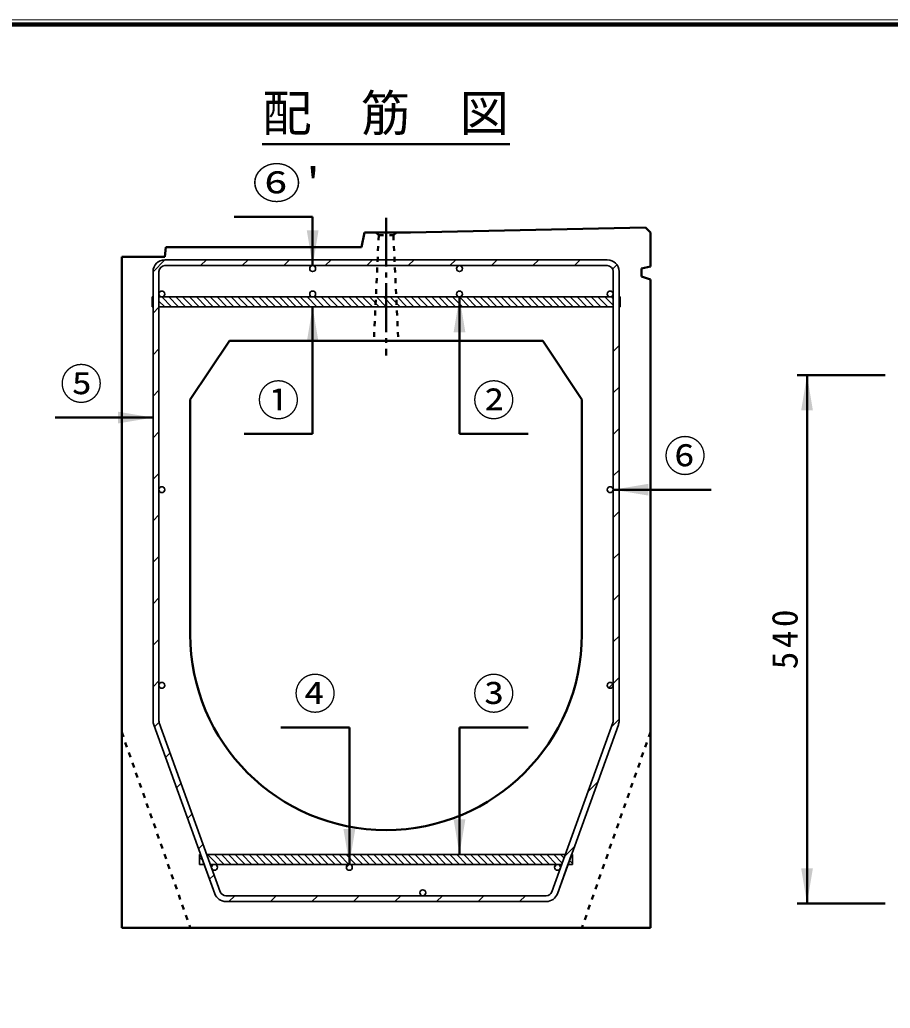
# Model space of a CAD drawing. Units: millimetres, scale not verified. Extents: x 100 to 4105, y 100 to 2870.
# Drawn here: x 1026 to 1915, y 1860 to 2870 of the extents above; entities that cross this region are included whole.
import ezdxf
from ezdxf.enums import TextEntityAlignment as Align

# ---------------------------------------------------------------- set-up
doc = ezdxf.new("R2010")
doc.units = ezdxf.units.MM
doc.header["$LTSCALE"] = 5
doc.linetypes.add('USER1', pattern=[2.2, 1, -1.2])
doc.linetypes.add('USER2', pattern=[13.4, 10, -1.2, 1, -1.2])
doc.layers.add('V-nasSTD', color=7, linetype='Continuous', lineweight=35)
doc.styles.add('ＭＳ ゴシック', font='')
doc.styles.get('ＭＳ ゴシック').set_extended_font_data('MS Gothic')

msp = doc.modelspace()

# ---------------------------------------------------------------- hatches: boundary and pattern name
at = {"layer": 'V-nasSTD'}
for points in [[(1319.172, 2654.644), (1325.172, 2618.644), (1331.172, 2654.644)], [(1319.172, 2540.644), (1325.172, 2576.644), (1331.172, 2540.644)], [(1481.172, 2550.644), (1475.172, 2586.644), (1469.172, 2550.644)], [(1836.172, 2470.691), (1830.172, 2506.691), (1824.172, 2470.691)], [(1126.172, 2457.346), (1162.172, 2463.346), (1126.172, 2469.346)], [(1668.172, 2383.644), (1632.172, 2389.644), (1668.172, 2395.644)], [(1481.172, 2052.644), (1475.172, 2016.644), (1469.172, 2052.644)], [(1356.672, 2042.644), (1362.672, 2006.644), (1368.672, 2042.644)], [(1824.172, 2002.691), (1830.172, 1966.691), (1836.172, 2002.691)]]:
    msp.add_hatch(color=256, dxfattribs=at).paths.add_polyline_path(points)

# ---------------------------------------------------------------- linework, layer by layer
at = {"layer": 'V-nasSTD', "lineweight": 100}
msp.add_line((4100, 2865), (105, 2865), dxfattribs=at)
at = {"layer": 'V-nasSTD', "lineweight": 50}
for p, q in [((1273.769, 2742.691), (1526.575, 2742.691)), ((1325.172, 2668.644), (1245.172, 2668.644)), ((1325.172, 2668.644), (1325.172, 2618.644)), ((1425.172, 2652.691), (1665.172, 2657.691)), ((1665.172, 2657.691), (1670.172, 2652.691)), ((1378.172, 2652.691), (1375.172, 2637.691)), ((1378.172, 2652.691), (1425.172, 2652.691)), ((1670.172, 2652.691), (1670.172, 2617.706)), ((1175.172, 2637.691), (1174.172, 2627.691)), ((1375.172, 2637.691), (1175.172, 2637.691)), ((1130.172, 1941.691), (1130.172, 2627.691)), ((1130.172, 2627.691), (1174.172, 2627.691)), ((1661.172, 2615.691), (1670.172, 2617.706)), ((1661.172, 2607.691), (1661.172, 2615.691)), ((1661.172, 2607.691), (1670.172, 2604.333)), ((1670.172, 1941.691), (1670.172, 2604.333)), ((1325.172, 2446.644), (1325.172, 2576.644)), ((1475.172, 2446.644), (1475.172, 2586.644)), ((1240.172, 2541.691), (1200.172, 2481.691)), ((1240.172, 2541.691), (1560.172, 2541.691)), ((1560.172, 2541.691), (1600.172, 2481.691)), ((1910.172, 2506.691), (1820.172, 2506.691)), ((1830.172, 1966.691), (1830.172, 2506.691)), ((1200.172, 2481.691), (1200.172, 2241.691)), ((1600.172, 2481.691), (1600.172, 2241.691)), ((1062.172, 2463.346), (1162.172, 2463.346)), ((1325.172, 2446.644), (1255.172, 2446.644)), ((1475.172, 2446.644), (1545.172, 2446.644)), ((1732.172, 2389.644), (1632.172, 2389.644)), ((1292.672, 2146.644), (1362.672, 2146.644)), ((1362.672, 2146.644), (1362.672, 2006.644)), ((1475.172, 2146.644), (1475.172, 2016.644)), ((1545.172, 2146.644), (1475.172, 2146.644)), ((1910.172, 1966.691), (1820.172, 1966.691)), ((1130.172, 1941.691), (1670.172, 1941.691))]:
    msp.add_line(p, q, dxfattribs=at)
at = {"layer": 'V-nasSTD', "linetype": 'USER2', "lineweight": 50}
msp.add_line((1400.172, 2667.691), (1400.172, 2526.691), dxfattribs=at)
at = {"layer": 'V-nasSTD', "linetype": 'USER1', "lineweight": 50}
for p, q in [((1392.672, 2649.691), (1387.672, 2541.691)), ((1392.672, 2649.691), (1389.672, 2652.691)), ((1389.672, 2652.691), (1410.672, 2652.691)), ((1392.672, 2649.691), (1407.672, 2649.691)), ((1407.672, 2649.691), (1410.672, 2652.691)), ((1407.672, 2649.691), (1412.672, 2541.691)), ((1130.172, 2141.691), (1200.172, 1941.691)), ((1670.172, 2141.691), (1600.172, 1941.691))]:
    msp.add_line(p, q, dxfattribs=at)
at = {"layer": 'V-nasSTD'}
for p, q in [((1174.326, 2624.644), (1162.172, 2612.49)), ((1174.172, 2624.644), (1626.172, 2624.644)), ((1626.172, 2618.644), (1174.172, 2618.644)), ((1174.172, 2618.644), (1626.172, 2618.644)), ((1216.752, 2624.644), (1210.752, 2618.644)), ((1259.179, 2624.644), (1253.179, 2618.644)), ((1301.605, 2624.644), (1295.605, 2618.644)), ((1344.032, 2624.644), (1338.032, 2618.644)), ((1386.458, 2624.644), (1380.458, 2618.644)), ((1428.885, 2624.644), (1422.885, 2618.644)), ((1471.311, 2624.644), (1465.311, 2618.644)), ((1513.737, 2624.644), (1507.737, 2618.644)), ((1556.164, 2624.644), (1550.164, 2618.644)), ((1598.59, 2624.644), (1592.59, 2618.644)), ((1635.959, 2619.587), (1631.591, 2615.219)), ((1162.172, 2612.644), (1162.172, 2153.219)), ((1168.172, 2612.644), (1168.172, 2153.219)), ((1168.172, 2153.219), (1168.172, 2612.644)), ((1632.172, 2153.219), (1632.172, 2612.644)), ((1632.172, 2612.644), (1632.172, 2153.219)), ((1638.172, 2153.219), (1638.172, 2612.644)), ((1638.172, 2576.644), (1638.172, 2612.644)), ((1638.172, 2612.644), (1638.172, 2586.644)), ((1478.104, 2589.011), (1475.805, 2586.711)), ((1161.172, 2586.644), (1161.172, 2576.644)), ((1162.172, 2586.644), (1161.172, 2586.644)), ((1161.172, 2576.644), (1161.172, 2586.644)), ((1161.172, 2586.644), (1162.172, 2586.644)), ((1161.172, 2582.442), (1162.172, 2581.442)), ((1161.172, 2576.644), (1162.172, 2576.644)), ((1162.172, 2576.644), (1161.172, 2576.644)), ((1632.172, 2586.644), (1168.172, 2586.644)), ((1171.172, 2586.644), (1168.172, 2586.644)), ((1168.172, 2582.514), (1174.042, 2576.644)), ((1632.172, 2576.644), (1168.172, 2576.644)), ((1168.172, 2576.644), (1389.29, 2576.644)), ((1171.113, 2586.644), (1181.113, 2576.644)), ((1325.172, 2586.644), (1171.172, 2586.644)), ((1178.184, 2586.644), (1188.184, 2576.644)), ((1185.255, 2586.644), (1195.255, 2576.644)), ((1192.326, 2586.644), (1202.326, 2576.644)), ((1199.397, 2586.644), (1209.397, 2576.644)), ((1206.468, 2586.644), (1216.468, 2576.644)), ((1213.539, 2586.644), (1223.539, 2576.644)), ((1220.61, 2586.644), (1230.61, 2576.644)), ((1227.681, 2586.644), (1237.681, 2576.644)), ((1234.752, 2586.644), (1244.752, 2576.644)), ((1241.823, 2586.644), (1251.823, 2576.644)), ((1248.894, 2586.644), (1258.894, 2576.644)), ((1255.965, 2586.644), (1265.965, 2576.644)), ((1263.037, 2586.644), (1273.037, 2576.644)), ((1270.108, 2586.644), (1280.108, 2576.644)), ((1277.179, 2586.644), (1287.179, 2576.644)), ((1284.25, 2586.644), (1294.25, 2576.644)), ((1291.321, 2586.644), (1301.321, 2576.644)), ((1298.392, 2586.644), (1308.392, 2576.644)), ((1305.463, 2586.644), (1315.463, 2576.644)), ((1312.534, 2586.644), (1322.534, 2576.644)), ((1319.605, 2586.644), (1329.605, 2576.644)), ((1389.753, 2586.644), (1325.172, 2586.644)), ((1326.676, 2586.644), (1336.676, 2576.644)), ((1333.747, 2586.644), (1343.747, 2576.644)), ((1340.818, 2586.644), (1350.818, 2576.644)), ((1347.889, 2586.644), (1357.889, 2576.644)), ((1354.96, 2586.644), (1364.96, 2576.644)), ((1362.032, 2586.644), (1372.032, 2576.644)), ((1369.103, 2586.644), (1379.103, 2576.644)), ((1376.174, 2586.644), (1386.174, 2576.644)), ((1383.245, 2586.644), (1393.245, 2576.644)), ((1389.29, 2576.644), (1400.172, 2576.644)), ((1400.172, 2586.644), (1389.753, 2586.644)), ((1390.316, 2586.644), (1400.316, 2576.644)), ((1397.387, 2586.644), (1407.387, 2576.644)), ((1410.591, 2586.644), (1400.172, 2586.644)), ((1400.172, 2576.644), (1411.054, 2576.644)), ((1404.458, 2586.644), (1414.458, 2576.644)), ((1475.805, 2586.644), (1410.591, 2586.644)), ((1411.054, 2576.644), (1632.172, 2576.644)), ((1411.529, 2586.644), (1421.529, 2576.644)), ((1418.6, 2586.644), (1428.6, 2576.644)), ((1425.671, 2586.644), (1435.671, 2576.644)), ((1432.742, 2586.644), (1442.742, 2576.644)), ((1439.813, 2586.644), (1449.813, 2576.644)), ((1446.884, 2586.644), (1456.884, 2576.644)), ((1453.955, 2586.644), (1463.955, 2576.644)), ((1461.026, 2586.644), (1471.026, 2576.644)), ((1468.098, 2586.644), (1478.098, 2576.644)), ((1475.169, 2586.644), (1485.169, 2576.644)), ((1629.172, 2586.644), (1475.805, 2586.644)), ((1482.24, 2586.644), (1492.24, 2576.644)), ((1489.311, 2586.644), (1499.311, 2576.644)), ((1496.382, 2586.644), (1506.382, 2576.644)), ((1503.453, 2586.644), (1513.453, 2576.644)), ((1510.524, 2586.644), (1520.524, 2576.644)), ((1517.595, 2586.644), (1527.595, 2576.644)), ((1524.666, 2586.644), (1534.666, 2576.644)), ((1531.737, 2586.644), (1541.737, 2576.644)), ((1538.808, 2586.644), (1548.808, 2576.644)), ((1545.879, 2586.644), (1555.879, 2576.644)), ((1552.95, 2586.644), (1562.95, 2576.644)), ((1560.021, 2586.644), (1570.021, 2576.644)), ((1567.092, 2586.644), (1577.092, 2576.644)), ((1574.164, 2586.644), (1584.164, 2576.644)), ((1581.235, 2586.644), (1591.235, 2576.644)), ((1588.306, 2586.644), (1598.306, 2576.644)), ((1595.377, 2586.644), (1605.377, 2576.644)), ((1602.448, 2586.644), (1612.448, 2576.644)), ((1609.519, 2586.644), (1619.519, 2576.644)), ((1616.59, 2586.644), (1626.59, 2576.644)), ((1623.661, 2586.644), (1632.172, 2578.133)), ((1632.172, 2586.644), (1629.172, 2586.644)), ((1630.732, 2586.644), (1632.172, 2585.204)), ((1638.172, 2586.644), (1639.172, 2586.644)), ((1638.172, 2586.644), (1639.172, 2586.644)), ((1638.172, 2586.275), (1639.172, 2585.275)), ((1638.172, 2579.204), (1639.172, 2578.204)), ((1638.172, 2576.644), (1639.172, 2576.644)), ((1639.172, 2576.644), (1638.172, 2576.644)), ((1639.172, 2586.644), (1639.172, 2576.644)), ((1639.172, 2586.644), (1639.172, 2576.644)), ((1168.172, 2576.063), (1162.172, 2570.063)), ((1638.172, 2536.946), (1632.172, 2530.946)), ((1168.172, 2533.637), (1162.172, 2527.637)), ((1168.172, 2491.21), (1162.172, 2485.21)), ((1638.172, 2494.52), (1632.172, 2488.52)), ((1168.172, 2448.784), (1162.172, 2442.784)), ((1638.172, 2452.093), (1632.172, 2446.093)), ((1168.172, 2406.358), (1162.172, 2400.358)), ((1632.172, 2403.667), (1638.172, 2409.667)), ((1632.172, 2361.241), (1638.172, 2367.241)), ((1168.172, 2363.931), (1162.172, 2357.931)), ((1632.172, 2318.814), (1638.172, 2324.814)), ((1168.172, 2321.505), (1162.172, 2315.505)), ((1168.172, 2279.078), (1162.172, 2273.078)), ((1632.172, 2276.388), (1638.172, 2282.388)), ((1168.172, 2236.652), (1162.172, 2230.652)), ((1632.172, 2233.961), (1638.172, 2239.961)), ((1168.172, 2194.226), (1162.172, 2188.226)), ((1632.172, 2191.535), (1638.172, 2197.535)), ((1631.774, 2191.137), (1627.679, 2187.042)), ((1630.442, 2147.379), (1638.172, 2155.109)), ((1225.204, 1976.568), (1162.885, 2149.143)), ((1168.31, 2151.938), (1163.583, 2147.21)), ((1230.847, 1978.606), (1168.529, 2151.181)), ((1230.847, 1978.606), (1168.529, 2151.181)), ((1569.496, 1978.606), (1631.815, 2151.181)), ((1631.815, 2151.181), (1569.496, 1978.606)), ((1575.14, 1976.568), (1637.458, 2149.143)), ((1179.526, 2120.727), (1174.839, 2116.04)), ((1190.782, 2089.556), (1186.095, 2084.87)), ((1606.462, 2080.972), (1616.447, 2090.957)), ((1202.038, 2058.386), (1197.351, 2053.699)), ((1213.294, 2027.216), (1208.607, 2022.529)), ((1582.482, 2014.566), (1592.467, 2024.551)), ((1209.732, 2016.644), (1210.732, 2016.644)), ((1209.732, 2016.644), (1209.732, 2006.644)), ((1209.732, 2006.644), (1209.732, 2016.644)), ((1209.732, 2016.644), (1210.732, 2016.644)), ((1209.732, 2013.671), (1212.978, 2010.426)), ((1210.732, 2016.644), (1225.204, 1976.568)), ((1217.111, 2016.644), (1583.232, 2016.644)), ((1583.232, 2016.644), (1217.111, 2016.644)), ((1217.854, 2016.644), (1227.854, 2006.644)), ((1224.925, 2016.644), (1234.925, 2006.644)), ((1231.996, 2016.644), (1241.996, 2006.644)), ((1239.067, 2016.644), (1249.067, 2006.644)), ((1246.138, 2016.644), (1256.138, 2006.644)), ((1253.209, 2016.644), (1263.209, 2006.644)), ((1260.28, 2016.644), (1270.28, 2006.644)), ((1267.351, 2016.644), (1277.351, 2006.644)), ((1274.422, 2016.644), (1284.422, 2006.644)), ((1281.493, 2016.644), (1291.493, 2006.644)), ((1288.564, 2016.644), (1298.564, 2006.644)), ((1295.635, 2016.644), (1305.635, 2006.644)), ((1302.706, 2016.644), (1312.706, 2006.644)), ((1309.778, 2016.644), (1319.778, 2006.644)), ((1316.849, 2016.644), (1326.849, 2006.644)), ((1323.92, 2016.644), (1333.92, 2006.644)), ((1330.991, 2016.644), (1340.991, 2006.644)), ((1338.062, 2016.644), (1348.062, 2006.644)), ((1345.133, 2016.644), (1355.133, 2006.644)), ((1352.204, 2016.644), (1362.204, 2006.644)), ((1359.275, 2016.644), (1369.275, 2006.644)), ((1366.346, 2016.644), (1376.346, 2006.644)), ((1373.417, 2016.644), (1383.417, 2006.644)), ((1380.488, 2016.644), (1390.488, 2006.644)), ((1387.559, 2016.644), (1397.559, 2006.644)), ((1394.63, 2016.644), (1404.63, 2006.644)), ((1401.701, 2016.644), (1411.701, 2006.644)), ((1408.772, 2016.644), (1418.772, 2006.644)), ((1415.844, 2016.644), (1425.844, 2006.644)), ((1422.915, 2016.644), (1432.915, 2006.644)), ((1429.986, 2016.644), (1439.986, 2006.644)), ((1437.057, 2016.644), (1447.057, 2006.644)), ((1444.128, 2016.644), (1454.128, 2006.644)), ((1451.199, 2016.644), (1461.199, 2006.644)), ((1458.27, 2016.644), (1468.27, 2006.644)), ((1465.341, 2016.644), (1475.341, 2006.644)), ((1472.412, 2016.644), (1482.412, 2006.644)), ((1479.483, 2016.644), (1489.483, 2006.644)), ((1486.554, 2016.644), (1496.554, 2006.644)), ((1493.625, 2016.644), (1503.625, 2006.644)), ((1500.696, 2016.644), (1510.696, 2006.644)), ((1507.767, 2016.644), (1517.767, 2006.644)), ((1514.839, 2016.644), (1524.839, 2006.644)), ((1521.91, 2016.644), (1531.91, 2006.644)), ((1528.981, 2016.644), (1538.981, 2006.644)), ((1536.052, 2016.644), (1546.052, 2006.644)), ((1543.123, 2016.644), (1553.123, 2006.644)), ((1550.194, 2016.644), (1560.194, 2006.644)), ((1557.265, 2016.644), (1567.265, 2006.644)), ((1564.336, 2016.644), (1574.336, 2006.644)), ((1571.407, 2016.644), (1580.095, 2007.956)), ((1575.14, 1976.568), (1589.611, 2016.644)), ((1578.478, 2016.644), (1581.971, 2013.151)), ((1589.342, 2015.899), (1590.611, 2014.63)), ((1589.611, 2016.644), (1590.611, 2016.644)), ((1589.611, 2016.644), (1590.611, 2016.644)), ((1590.611, 2016.644), (1590.611, 2006.644)), ((1590.611, 2016.644), (1590.611, 2006.644)), ((1209.732, 2006.644), (1214.343, 2006.644)), ((1214.343, 2006.644), (1209.732, 2006.644)), ((1225.204, 1976.568), (1214.343, 2006.644)), ((1220.689, 2006.738), (1220.783, 2006.644)), ((1220.723, 2006.644), (1579.621, 2006.644)), ((1220.723, 2006.644), (1224.995, 2006.644)), ((1224.995, 2006.644), (1362.417, 2006.644)), ((1362.417, 2006.633), (1359.683, 2003.899)), ((1362.417, 2006.644), (1574.409, 2006.644)), ((1574.409, 2006.493), (1572.499, 2004.583)), ((1574.409, 2006.644), (1579.621, 2006.644)), ((1586, 2006.644), (1575.14, 1976.568)), ((1590.611, 2006.644), (1586, 2006.644)), ((1590.611, 2006.644), (1586, 2006.644)), ((1587.466, 2010.704), (1590.611, 2007.559)), ((1219.863, 1991.358), (1224.55, 1996.045)), ((1236.491, 1974.644), (1563.853, 1974.644)), ((1563.853, 1974.644), (1236.491, 1974.644)), ((1239.575, 1968.644), (1245.575, 1974.644)), ((1282.001, 1968.644), (1288.001, 1974.644)), ((1324.428, 1968.644), (1330.428, 1974.644)), ((1366.854, 1968.644), (1372.854, 1974.644)), ((1409.281, 1968.644), (1415.281, 1974.644)), ((1451.707, 1968.644), (1457.707, 1974.644)), ((1494.133, 1968.644), (1500.133, 1974.644)), ((1536.56, 1968.644), (1542.56, 1974.644)), ((1236.491, 1968.644), (1563.853, 1968.644))]:
    msp.add_line(p, q, dxfattribs=at)
at = {"layer": 'V-nasSTD', "lineweight": 13}
msp.add_lwpolyline([(100, 100), (100, 2870), (4105, 2870), (4105, 100)], close=True, dxfattribs=at)
at = {"layer": 'V-nasSTD'}
for centre in [(1325.172, 2615.644), (1475.172, 2615.644), (1171.172, 2589.644), (1325.172, 2589.644), (1475.172, 2589.644), (1629.172, 2589.644), (1171.172, 2389.644), (1629.172, 2389.644), (1171.172, 2189.644), (1629.172, 2189.644), (1224.995, 2003.644), (1362.672, 2003.644), (1575.348, 2003.644), (1437.672, 1977.644)]:
    msp.add_circle(centre, 3, dxfattribs=at)
for centre, radius, start, end in [((1174.172, 2612.644), 12, 90, 180), ((1174.172, 2612.644), 6, 90, 180), ((1174.172, 2612.644), 6, 90, 180), ((1626.172, 2612.644), 12, 0, 90), ((1626.172, 2612.644), 6, 0, 90), ((1626.172, 2612.644), 6, 0, 90), ((1174.172, 2153.219), 12, 180, 199.85521), ((1174.172, 2153.219), 6, 180, 199.85521), ((1174.172, 2153.219), 6, 180, 199.85522), ((1626.172, 2153.219), 6, 340.14479, 0), ((1626.172, 2153.219), 6, 340.14479, 0.00002), ((1626.172, 2153.219), 12, 340.14479, 0), ((1236.491, 1980.644), 12, 199.85521, 270), ((1236.491, 1980.644), 6, 199.85521, 270), ((1236.491, 1980.644), 6, 199.85521, 270), ((1563.853, 1980.644), 6, 270, 340.14479), ((1563.853, 1980.644), 6, 270, 340.14479), ((1563.853, 1980.644), 12, 270, 340.14479)]:
    msp.add_arc(centre, radius, start, end, dxfattribs=at)
at = {"layer": 'V-nasSTD', "lineweight": 50}
for start, end in [(180, 270), (270, 0)]:
    msp.add_arc((1400.172, 2241.691), 200, start, end, dxfattribs=at)

# ---------------------------------------------------------------- texts
at = {"layer": 'V-nasSTD', "style": 'ＭＳ ゴシック'}
for s, height, p in [('配\u3000筋\u3000図', 36.95, (1273.769, 2793.091)), ('⑤', 31.67, (1067.172, 2513.546)), ('①', 31.67, (1268.572, 2496.844)), ('②', 31.67, (1488.572, 2496.844)), ('⑥', 31.67, (1683.972, 2439.844)), ('④', 31.67, (1306.072, 2196.844)), ('③', 31.67, (1488.572, 2196.844))]:
    msp.add_text(s, height=height, dxfattribs=at).set_placement(p, align=Align.TOP_LEFT)
at = {"layer": 'V-nasSTD', "style": 'ＭＳ ゴシック', "width": 1.15}
msp.add_text("⑥'", height=31.67, dxfattribs=at).set_placement((1263.572, 2718.844), align=Align.TOP_LEFT)
at = {"layer": 'V-nasSTD', "insert": (1794.172, 2206.091), "char_height": 26.39, "attachment_point": 1, "rotation": 90, "style": 'ＭＳ ゴシック'}
msp.add_mtext('\\T1.2;540', dxfattribs=at)

doc.saveas('drawing.dxf')
